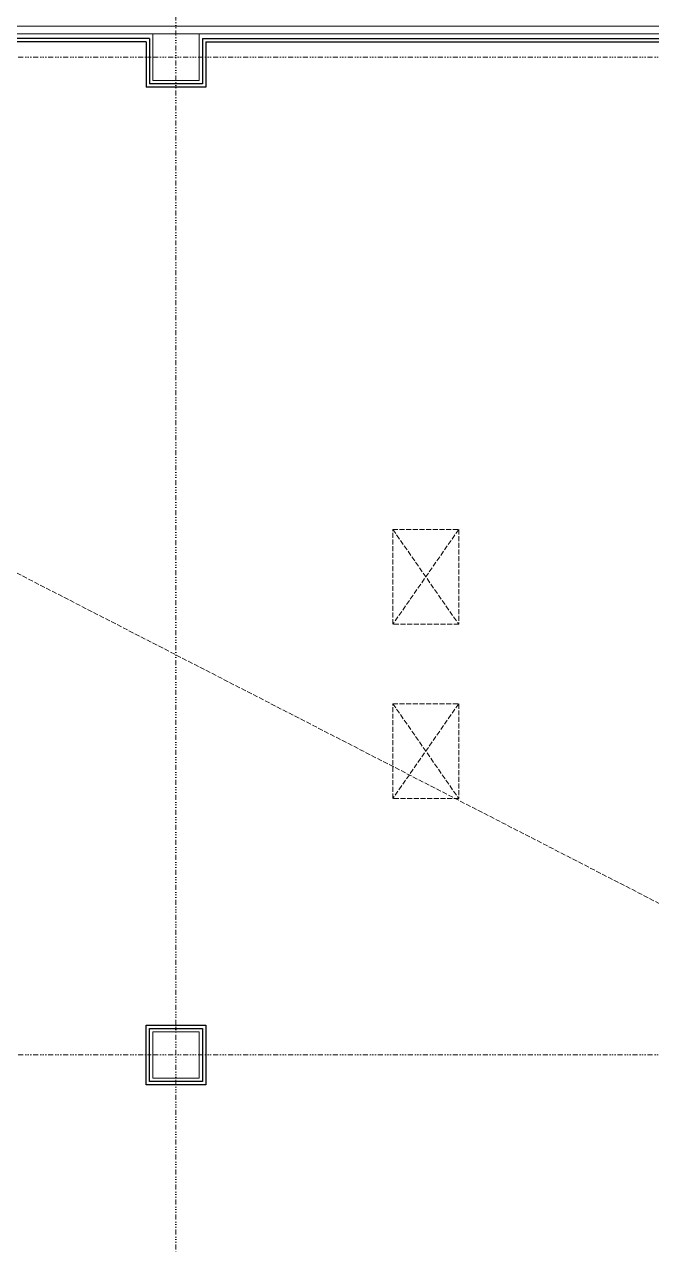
# Model space of a CAD drawing. Extents: x -76427 to 292734, y -42117 to 131250.
# Drawn here: x 199321 to 208751, y 72150 to 90491 of the extents above; entities that cross this region are included whole.
import ezdxf

# ---------------------------------------------------------------- set-up
doc = ezdxf.new("R2010")
doc.units = 0
doc.header["$LTSCALE"] = 250
doc.linetypes.add('H12PL1$0$HIDDEN', pattern=[0.4, 0.3, -0.1])
doc.linetypes.add('H12PL1$0$JJP_三點線', pattern=[0.9, 0.3, -0.15, 0, -0.15, 0, -0.15, 0, -0.15])
for name, color, linetype in [('H12PL1$0$A-OBJE-2D', 252, 'Continuous'), ('H12PL1$0$A-WALL-EX', 252, 'Continuous'), ('H12PL1$0$S-COL', 252, 'Continuous'), ('H12PL1$0$S-GRID', 252, 'Continuous'), ('H12PL1$0$S-SLAB-SHOW', 252, 'Continuous'), ('XFDP10$0$A-W-P1S (50K)', 2, 'Continuous')]:
    doc.layers.add(name, color=color, linetype=linetype)

# ---------------------------------------------------------------- blocks, each defined once
blk = doc.blocks.new('XFDP10')
at = {"layer": 'XFDP10$0$A-W-P1S (50K)'}
for p, q in [((201200, 90280), (197075, 90280)), ((201200, 90280), (201200, 89600)), ((202000, 90280), (202000, 89600)), ((202000, 90280), (209600, 90280)), ((201150, 90230), (197125, 90230)), ((201150, 90230), (201150, 89550)), ((202050, 90230), (202050, 89550)), ((202050, 90230), (209550, 90230)), ((202050, 89550), (201150, 89550)), ((202000, 89600), (201200, 89600))]:
    blk.add_line(p, q, dxfattribs=at)
for points in [[(201150, 75450), (202050, 75450), (202050, 74550), (201150, 74550)], [(201200, 75400), (202000, 75400), (202000, 74600), (201200, 74600)]]:
    blk.add_lwpolyline(points, close=True, dxfattribs=at)
blk = doc.blocks.new('H12PL1')
at = {"layer": 'H12PL1$0$A-OBJE-2D', "linetype": 'H12PL1$0$HIDDEN', "lineweight": 0}
blk.add_line((192000, 85950), (243150, 59650), dxfattribs=at)
at = {"layer": 'H12PL1$0$A-WALL-EX', "lineweight": 0}
blk.add_line((151700, 90465), (243600, 90465), dxfattribs=at)
at = {"layer": 'H12PL1$0$A-WALL-EX', "lineweight": 0, "flags": 128}
blk.add_lwpolyline([(151550, 90350), (243635, 90350)], dxfattribs=at)
at = {"layer": 'H12PL1$0$S-COL', "lineweight": 0, "flags": 128}
blk.add_lwpolyline([(201250, 90350), (201250, 89650), (201950, 89650), (201950, 90350)], dxfattribs=at)
blk.add_lwpolyline([(201250, 74650), (201950, 74650), (201950, 75350), (201250, 75350)], close=True, dxfattribs=at)
at = {"layer": 'H12PL1$0$S-GRID', "linetype": 'H12PL1$0$JJP_三點線', "lineweight": 0}
for p, q in [((201600, 128250), (201600, -28000)), ((-29000, 90000), (289600, 90000)), ((-29000, 75000), (289600, 75000))]:
    blk.add_line(p, q, dxfattribs=at)
at = {"layer": 'H12PL1$0$S-SLAB-SHOW', "linetype": 'H12PL1$0$HIDDEN', "lineweight": 0}
for points in [[(204860.78, 82899.64), (205850.79, 82899.64), (205850.79, 81474.64), (204860.78, 81474.64)], [(204860.79, 80280.63), (205850.79, 80280.63), (205850.79, 78855.63), (204860.79, 78855.63)]]:
    blk.add_lwpolyline(points, close=True, dxfattribs=at)
for points in [[(204860.78, 82899.64), (205850.79, 81474.64)], [(205850.79, 82899.64), (204860.78, 81474.64)], [(204860.79, 80280.63), (205850.79, 78855.63)], [(205850.79, 80280.63), (204860.79, 78855.63)]]:
    blk.add_lwpolyline(points, dxfattribs=at)
blk.add_blockref('XFDP10', (0, 0))

msp = doc.modelspace()

# ---------------------------------------------------------------- block references
msp.add_blockref('H12PL1', (0, 0))

doc.saveas('drawing.dxf')
